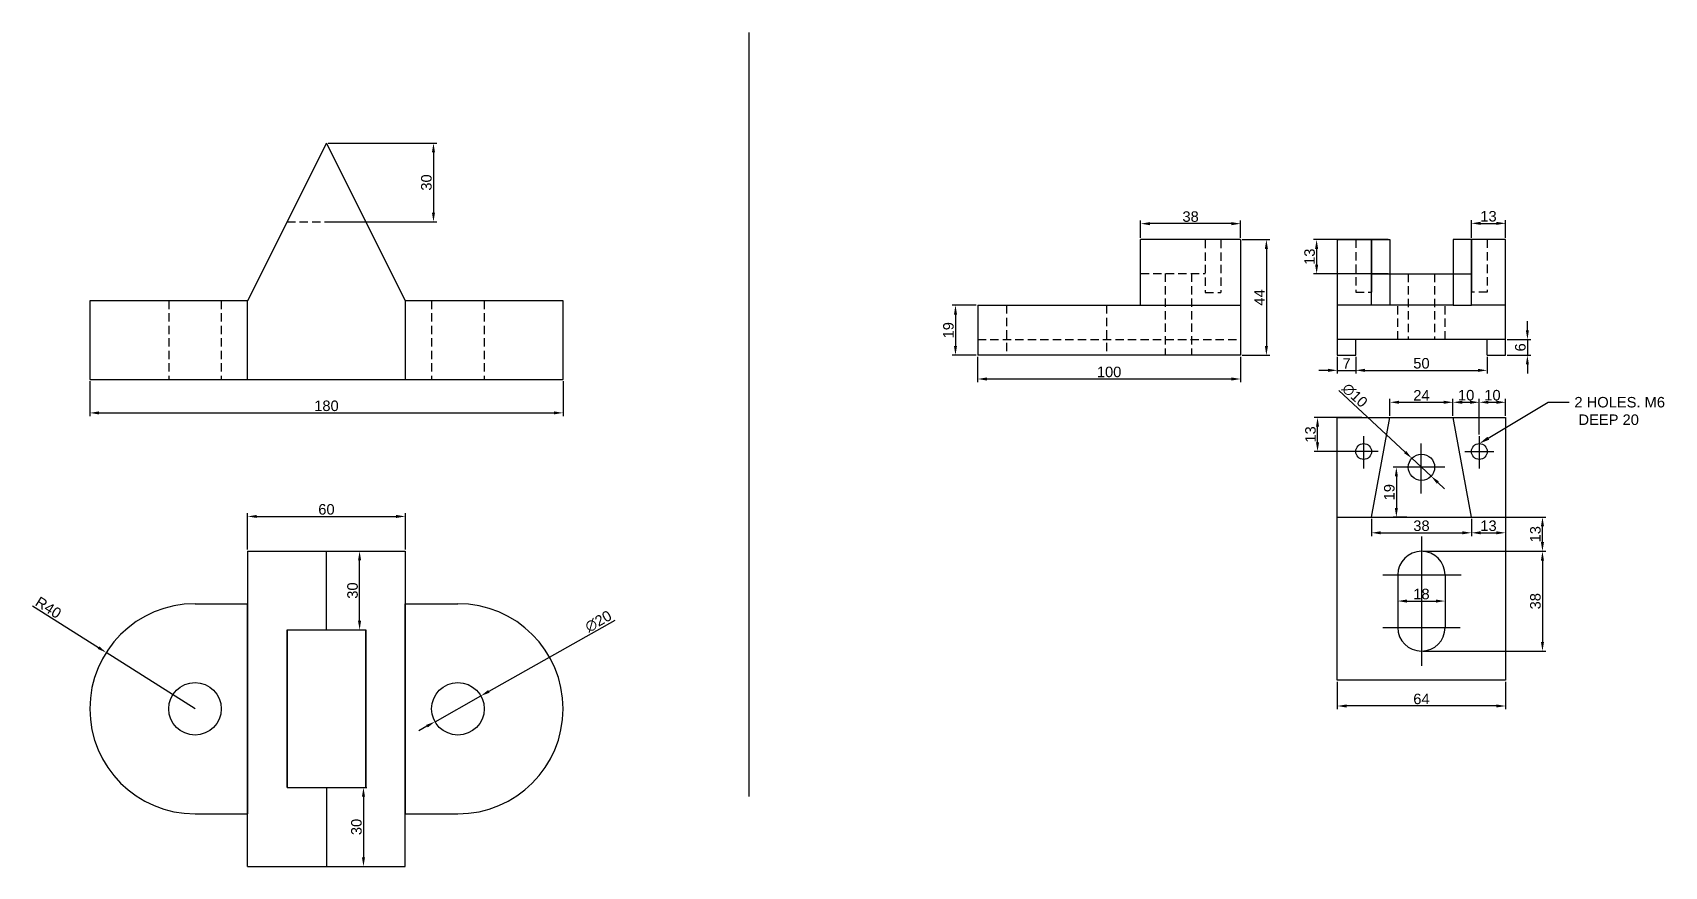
# Model space of a CAD drawing. Header units: millimetres. Extents: x 0 to 8460, y 0 to 1619.
# Drawn here: x 5071 to 5692, y 1302 to 1619 of the extents above; entities that cross this region are included whole.
import ezdxf
from ezdxf import colors
from ezdxf.entities.mleader import LeaderData, LeaderLine
from ezdxf.math import Vec2, Vec3

# ---------------------------------------------------------------- set-up
doc = ezdxf.new("R2010")
doc.units = ezdxf.units.MM
doc.linetypes.add('HIDDEN2', pattern=[4.7625, 3.175, -1.5875])
doc.styles.get("Standard").update_dxf_attribs({"font": 'arial.ttf'})
doc.dimstyles.new('Copy of ISO-25 4', dxfattribs={"dimtxt": 4, "dimasz": 3.5, "dimexe": 1.25, "dimexo": 0.625, "dimtad": 1, "dimtxsty": 'Standard', "dimcen": 2.5, "dimadec": 0, "dimazin": 0, "dimtfac": 1, "dimtmove": 0, "dimatfit": 3, "dimfxl": 1, "dimarcsym": 0})

# ---------------------------------------------------------------- blocks, each defined once
blk = doc.blocks.new('*D108')
at = {"color": 0, "lineweight": -2, "transparency": 16777216}
for p, q in [((5092.87, 1486.39), (5092.87, 1473.05)), ((5272.87, 1486.39), (5272.87, 1473.05)), ((5096.37, 1474.3), (5269.37, 1474.3))]:
    blk.add_line(p, q, dxfattribs=at)
at = {"color": 0, "transparency": 16777216}
for points in [[(5096.37, 1474.88), (5096.37, 1473.71), (5092.87, 1474.3)], [(5269.37, 1474.88), (5269.37, 1473.71), (5272.87, 1474.3)]]:
    blk.add_solid(points, dxfattribs=at)
at = {"layer": 'Defpoints', "color": 0, "transparency": 16777216}
for p in [(5092.87, 1487.01), (5272.87, 1487.01), (5272.87, 1474.3)]:
    blk.add_point(p, dxfattribs=at)
at = {"color": 0, "transparency": 16777216, "insert": (5182.87, 1476.97), "char_height": 4, "attachment_point": 5}
blk.add_mtext('180', dxfattribs=at)
blk = doc.blocks.new('*D109')
at = {"color": 0, "lineweight": -2, "transparency": 16777216}
for p, q in [((5071.1, 1400.82), (5096.13, 1384.95)), ((5132.87, 1361.66), (5099.09, 1383.08))]:
    blk.add_line(p, q, dxfattribs=at)
at = {"color": 0, "transparency": 16777216}
blk.add_solid([(5096.44, 1385.44), (5095.82, 1384.46), (5099.09, 1383.08)], dxfattribs=at)
at = {"layer": 'Defpoints', "color": 0, "transparency": 16777216}
for p in [(5099.09, 1383.08), (5132.87, 1361.66)]:
    blk.add_point(p, dxfattribs=at)
at = {"color": 0, "transparency": 16777216, "insert": (5077.09, 1400.18), "char_height": 4, "attachment_point": 5, "rotation": 327.62582}
blk.add_mtext('R40', dxfattribs=at)
blk = doc.blocks.new('*D110')
at = {"color": 0, "lineweight": -2, "transparency": 16777216}
for p, q in [((5292.59, 1395.28), (5244.63, 1368.28)), ((5224.16, 1356.75), (5241.58, 1366.56)), ((5221.11, 1355.03), (5218.06, 1353.32))]:
    blk.add_line(p, q, dxfattribs=at)
at = {"color": 0, "transparency": 16777216}
for points in [[(5244.35, 1368.79), (5244.92, 1367.77), (5241.58, 1366.56)], [(5220.82, 1355.54), (5221.39, 1354.53), (5224.16, 1356.75)]]:
    blk.add_solid(points, dxfattribs=at)
at = {"layer": 'Defpoints', "color": 0, "transparency": 16777216}
for p in [(5241.58, 1366.56), (5224.16, 1356.75)]:
    blk.add_point(p, dxfattribs=at)
at = {"color": 0, "transparency": 16777216, "insert": (5286.3, 1394.93), "char_height": 4, "attachment_point": 5, "rotation": 29.38036}
blk.add_mtext('∅20', dxfattribs=at)
blk = doc.blocks.new('*D111')
at = {"color": 0, "lineweight": -2, "transparency": 16777216}
for p, q in [((5183.49, 1577.01), (5224.82, 1577.01)), ((5223.57, 1573.51), (5223.57, 1550.51)), ((5183.49, 1547.01), (5224.82, 1547.01))]:
    blk.add_line(p, q, dxfattribs=at)
at = {"color": 0, "transparency": 16777216}
for points in [[(5222.99, 1573.51), (5224.15, 1573.51), (5223.57, 1577.01)], [(5222.99, 1550.51), (5224.15, 1550.51), (5223.57, 1547.01)]]:
    blk.add_solid(points, dxfattribs=at)
at = {"layer": 'Defpoints', "color": 0, "transparency": 16777216}
for p in [(5182.87, 1577.01), (5182.87, 1547.01), (5223.57, 1547.01)]:
    blk.add_point(p, dxfattribs=at)
at = {"color": 0, "transparency": 16777216, "insert": (5220.9, 1562.01), "char_height": 4, "attachment_point": 5, "rotation": 90}
blk.add_mtext('30', dxfattribs=at)
blk = doc.blocks.new('*D113')
at = {"color": 0, "lineweight": -2, "transparency": 16777216}
for p, q in [((5152.87, 1422.28), (5152.87, 1436.13)), ((5156.37, 1434.88), (5209.37, 1434.88)), ((5212.87, 1422.28), (5212.87, 1436.13))]:
    blk.add_line(p, q, dxfattribs=at)
at = {"color": 0, "transparency": 16777216}
for points in [[(5156.37, 1435.46), (5156.37, 1434.3), (5152.87, 1434.88)], [(5209.37, 1435.46), (5209.37, 1434.3), (5212.87, 1434.88)]]:
    blk.add_solid(points, dxfattribs=at)
at = {"layer": 'Defpoints', "color": 0, "transparency": 16777216}
for p in [(5212.87, 1434.88), (5152.87, 1421.66), (5212.87, 1421.66)]:
    blk.add_point(p, dxfattribs=at)
at = {"color": 0, "transparency": 16777216, "insert": (5182.87, 1437.55), "char_height": 4, "attachment_point": 5}
blk.add_mtext('60', dxfattribs=at)
blk = doc.blocks.new('*D114')
at = {"color": 0, "lineweight": -2, "transparency": 16777216}
for p, q in [((5183.49, 1331.66), (5198.2, 1331.66)), ((5196.95, 1328.16), (5196.95, 1305.16)), ((5183.49, 1301.66), (5198.2, 1301.66))]:
    blk.add_line(p, q, dxfattribs=at)
at = {"color": 0, "transparency": 16777216}
for points in [[(5196.36, 1328.16), (5197.53, 1328.16), (5196.95, 1331.66)], [(5196.36, 1305.16), (5197.53, 1305.16), (5196.95, 1301.66)]]:
    blk.add_solid(points, dxfattribs=at)
at = {"layer": 'Defpoints', "color": 0, "transparency": 16777216}
for p in [(5182.87, 1331.66), (5182.87, 1301.66), (5196.95, 1301.66)]:
    blk.add_point(p, dxfattribs=at)
at = {"color": 0, "transparency": 16777216, "insert": (5194.28, 1316.66), "char_height": 4, "attachment_point": 5, "rotation": 90}
blk.add_mtext('30', dxfattribs=at)
blk = doc.blocks.new('*D115')
at = {"color": 0, "lineweight": -2, "transparency": 16777216}
for p, q in [((5183.49, 1421.66), (5196.72, 1421.66)), ((5195.47, 1395.16), (5195.47, 1418.16)), ((5183.49, 1391.66), (5196.72, 1391.66))]:
    blk.add_line(p, q, dxfattribs=at)
at = {"color": 0, "transparency": 16777216}
for points in [[(5194.88, 1418.16), (5196.05, 1418.16), (5195.47, 1421.66)], [(5194.88, 1395.16), (5196.05, 1395.16), (5195.47, 1391.66)]]:
    blk.add_solid(points, dxfattribs=at)
at = {"layer": 'Defpoints', "color": 0, "transparency": 16777216}
for p in [(5182.87, 1421.66), (5195.47, 1421.66), (5182.87, 1391.66)]:
    blk.add_point(p, dxfattribs=at)
at = {"color": 0, "transparency": 16777216, "insert": (5192.8, 1406.66), "char_height": 4, "attachment_point": 5, "rotation": 90}
blk.add_mtext('30', dxfattribs=at)
blk = doc.blocks.new('*D120')
at = {"color": 0, "lineweight": -2, "transparency": 16777216}
for p, q in [((5531.2, 1540.25), (5541.65, 1540.25)), ((5540.4, 1536.75), (5540.4, 1499.75)), ((5531.2, 1496.25), (5541.65, 1496.25))]:
    blk.add_line(p, q, dxfattribs=at)
at = {"color": 0, "transparency": 16777216}
for points in [[(5539.82, 1536.75), (5540.98, 1536.75), (5540.4, 1540.25)], [(5539.82, 1499.75), (5540.98, 1499.75), (5540.4, 1496.25)]]:
    blk.add_solid(points, dxfattribs=at)
at = {"layer": 'Defpoints', "color": 0, "transparency": 16777216}
for p in [(5530.57, 1540.25), (5530.57, 1496.25), (5540.4, 1496.25)]:
    blk.add_point(p, dxfattribs=at)
at = {"color": 0, "transparency": 16777216, "insert": (5537.77, 1518.25), "char_height": 4, "attachment_point": 5, "rotation": 90}
blk.add_mtext('44', dxfattribs=at)
blk = doc.blocks.new('*D121')
at = {"color": 0, "lineweight": -2, "transparency": 16777216}
for p, q in [((5430.57, 1495.63), (5430.57, 1485.95)), ((5530.57, 1495.63), (5530.57, 1485.95)), ((5527.07, 1487.2), (5434.07, 1487.2))]:
    blk.add_line(p, q, dxfattribs=at)
at = {"color": 0, "transparency": 16777216}
for points in [[(5434.07, 1487.79), (5434.07, 1486.62), (5430.57, 1487.2)], [(5527.07, 1487.79), (5527.07, 1486.62), (5530.57, 1487.2)]]:
    blk.add_solid(points, dxfattribs=at)
at = {"layer": 'Defpoints', "color": 0, "transparency": 16777216}
for p in [(5430.57, 1496.25), (5530.57, 1496.25), (5430.57, 1487.2)]:
    blk.add_point(p, dxfattribs=at)
at = {"color": 0, "transparency": 16777216, "insert": (5480.57, 1489.87), "char_height": 4, "attachment_point": 5}
blk.add_mtext('100', dxfattribs=at)
blk = doc.blocks.new('*D122')
at = {"color": 0, "lineweight": -2, "transparency": 16777216}
for p, q in [((5618.38, 1540.88), (5618.38, 1547.71)), ((5621.88, 1546.46), (5627.88, 1546.46)), ((5631.38, 1540.88), (5631.38, 1547.71))]:
    blk.add_line(p, q, dxfattribs=at)
at = {"color": 0, "transparency": 16777216}
for points in [[(5621.88, 1547.04), (5621.88, 1545.87), (5618.38, 1546.46)], [(5627.88, 1547.04), (5627.88, 1545.87), (5631.38, 1546.46)]]:
    blk.add_solid(points, dxfattribs=at)
at = {"layer": 'Defpoints', "color": 0, "transparency": 16777216}
for p in [(5631.38, 1546.46), (5618.38, 1540.25), (5631.38, 1540.25)]:
    blk.add_point(p, dxfattribs=at)
at = {"color": 0, "transparency": 16777216, "insert": (5624.88, 1549.13), "char_height": 4, "attachment_point": 5}
blk.add_mtext('13', dxfattribs=at)
blk = doc.blocks.new('*D123')
at = {"color": 0, "lineweight": -2, "transparency": 16777216}
for p, q in [((5586.76, 1540.25), (5558.26, 1540.25)), ((5559.51, 1536.75), (5559.51, 1530.75)), ((5586.76, 1527.25), (5558.26, 1527.25))]:
    blk.add_line(p, q, dxfattribs=at)
at = {"color": 0, "transparency": 16777216}
for points in [[(5558.92, 1536.75), (5560.09, 1536.75), (5559.51, 1540.25)], [(5558.92, 1530.75), (5560.09, 1530.75), (5559.51, 1527.25)]]:
    blk.add_solid(points, dxfattribs=at)
at = {"layer": 'Defpoints', "color": 0, "transparency": 16777216}
for p in [(5587.38, 1540.25), (5559.51, 1527.25), (5587.38, 1527.25)]:
    blk.add_point(p, dxfattribs=at)
at = {"color": 0, "transparency": 16777216, "insert": (5556.84, 1533.75), "char_height": 4, "attachment_point": 5, "rotation": 90}
blk.add_mtext('13', dxfattribs=at)
blk = doc.blocks.new('*D124')
at = {"color": 0, "lineweight": -2, "transparency": 16777216}
for p, q in [((5639.68, 1505.75), (5639.68, 1509.25)), ((5632.01, 1502.25), (5640.93, 1502.25)), ((5639.68, 1502.25), (5639.68, 1496.25)), ((5632.01, 1496.25), (5640.93, 1496.25)), ((5639.68, 1492.75), (5639.68, 1489.25))]:
    blk.add_line(p, q, dxfattribs=at)
at = {"color": 0, "transparency": 16777216}
for points in [[(5639.1, 1505.75), (5640.26, 1505.75), (5639.68, 1502.25)], [(5639.1, 1492.75), (5640.26, 1492.75), (5639.68, 1496.25)]]:
    blk.add_solid(points, dxfattribs=at)
at = {"layer": 'Defpoints', "color": 0, "transparency": 16777216}
for p in [(5631.38, 1502.25), (5631.38, 1496.25), (5639.68, 1496.25)]:
    blk.add_point(p, dxfattribs=at)
at = {"color": 0, "transparency": 16777216, "insert": (5637.01, 1499.25), "char_height": 4, "attachment_point": 5, "rotation": 90}
blk.add_mtext('6', dxfattribs=at)
blk = doc.blocks.new('*D125')
at = {"color": 0, "lineweight": -2, "transparency": 16777216}
for p, q in [((5611.38, 1473.23), (5611.38, 1479.59)), ((5614.88, 1478.34), (5617.88, 1478.34)), ((5621.38, 1466.02), (5621.38, 1479.59))]:
    blk.add_line(p, q, dxfattribs=at)
at = {"color": 0, "transparency": 16777216}
for points in [[(5614.88, 1478.93), (5614.88, 1477.76), (5611.38, 1478.34)], [(5617.88, 1478.93), (5617.88, 1477.76), (5621.38, 1478.34)]]:
    blk.add_solid(points, dxfattribs=at)
at = {"layer": 'Defpoints', "color": 0, "transparency": 16777216}
for p in [(5621.38, 1478.34), (5611.38, 1472.6), (5621.38, 1465.4)]:
    blk.add_point(p, dxfattribs=at)
at = {"color": 0, "transparency": 16777216, "insert": (5616.38, 1481.01), "char_height": 4, "attachment_point": 5}
blk.add_mtext('10', dxfattribs=at)
blk = doc.blocks.new('*D126')
at = {"color": 0, "lineweight": -2, "transparency": 16777216}
for p, q in [((5621.38, 1473.23), (5621.38, 1479.59)), ((5624.88, 1478.34), (5627.88, 1478.34)), ((5631.38, 1473.23), (5631.38, 1479.59))]:
    blk.add_line(p, q, dxfattribs=at)
at = {"color": 0, "transparency": 16777216}
for points in [[(5624.88, 1478.93), (5624.88, 1477.76), (5621.38, 1478.34)], [(5627.88, 1478.93), (5627.88, 1477.76), (5631.38, 1478.34)]]:
    blk.add_solid(points, dxfattribs=at)
at = {"layer": 'Defpoints', "color": 0, "transparency": 16777216}
for p in [(5631.38, 1478.34), (5621.38, 1472.6), (5631.38, 1472.6)]:
    blk.add_point(p, dxfattribs=at)
at = {"color": 0, "transparency": 16777216, "insert": (5626.38, 1481.01), "char_height": 4, "attachment_point": 5}
blk.add_mtext('10', dxfattribs=at)
blk = doc.blocks.new('*D127')
at = {"color": 0, "lineweight": -2, "transparency": 16777216}
for p, q in [((5587.38, 1473.23), (5587.38, 1479.59)), ((5590.88, 1478.34), (5607.88, 1478.34)), ((5611.38, 1473.23), (5611.38, 1479.59))]:
    blk.add_line(p, q, dxfattribs=at)
at = {"color": 0, "transparency": 16777216}
for points in [[(5590.88, 1478.93), (5590.88, 1477.76), (5587.38, 1478.34)], [(5607.88, 1478.93), (5607.88, 1477.76), (5611.38, 1478.34)]]:
    blk.add_solid(points, dxfattribs=at)
at = {"layer": 'Defpoints', "color": 0, "transparency": 16777216}
for p in [(5611.38, 1478.34), (5587.38, 1472.6), (5611.38, 1472.6)]:
    blk.add_point(p, dxfattribs=at)
at = {"color": 0, "transparency": 16777216, "insert": (5599.38, 1480.98), "char_height": 4, "attachment_point": 5}
blk.add_mtext('24', dxfattribs=at)
blk = doc.blocks.new('*D128')
at = {"color": 0, "lineweight": -2, "transparency": 16777216}
for p, q in [((5600.01, 1421.6), (5646.66, 1421.6)), ((5645.41, 1418.1), (5645.41, 1387.1)), ((5600.01, 1383.6), (5646.66, 1383.6))]:
    blk.add_line(p, q, dxfattribs=at)
at = {"color": 0, "transparency": 16777216}
for points in [[(5644.82, 1418.1), (5645.99, 1418.1), (5645.41, 1421.6)], [(5644.82, 1387.1), (5645.99, 1387.1), (5645.41, 1383.6)]]:
    blk.add_solid(points, dxfattribs=at)
at = {"layer": 'Defpoints', "color": 0, "transparency": 16777216}
for p in [(5599.38, 1421.6), (5599.38, 1383.6), (5645.41, 1383.6)]:
    blk.add_point(p, dxfattribs=at)
at = {"color": 0, "transparency": 16777216, "insert": (5642.74, 1402.6), "char_height": 4, "attachment_point": 5, "rotation": 90}
blk.add_mtext('38', dxfattribs=at)
blk = doc.blocks.new('*D129')
at = {"color": 0, "lineweight": -2, "transparency": 16777216}
for p, q in [((5590.38, 1411.98), (5590.38, 1401.42)), ((5608.38, 1411.98), (5608.38, 1401.42)), ((5593.88, 1402.67), (5604.88, 1402.67))]:
    blk.add_line(p, q, dxfattribs=at)
at = {"color": 0, "transparency": 16777216}
for points in [[(5593.88, 1403.25), (5593.88, 1402.08), (5590.38, 1402.67)], [(5604.88, 1403.25), (5604.88, 1402.08), (5608.38, 1402.67)]]:
    blk.add_solid(points, dxfattribs=at)
at = {"layer": 'Defpoints', "color": 0, "transparency": 16777216}
for p in [(5590.38, 1412.6), (5608.38, 1412.6), (5608.38, 1402.67)]:
    blk.add_point(p, dxfattribs=at)
at = {"color": 0, "transparency": 16777216, "insert": (5599.38, 1405.33), "char_height": 4, "attachment_point": 5}
blk.add_mtext('18', dxfattribs=at)
blk = doc.blocks.new('*D130')
at = {"color": 0, "lineweight": -2, "transparency": 16777216}
for p, q in [((5567.38, 1371.98), (5567.38, 1361.47)), ((5631.38, 1371.98), (5631.38, 1361.47)), ((5627.88, 1362.72), (5570.88, 1362.72))]:
    blk.add_line(p, q, dxfattribs=at)
at = {"color": 0, "transparency": 16777216}
for points in [[(5570.88, 1363.31), (5570.88, 1362.14), (5567.38, 1362.72)], [(5627.88, 1363.31), (5627.88, 1362.14), (5631.38, 1362.72)]]:
    blk.add_solid(points, dxfattribs=at)
at = {"layer": 'Defpoints', "color": 0, "transparency": 16777216}
for p in [(5567.38, 1372.6), (5631.38, 1372.6), (5567.38, 1362.72)]:
    blk.add_point(p, dxfattribs=at)
at = {"color": 0, "transparency": 16777216, "insert": (5599.38, 1365.39), "char_height": 4, "attachment_point": 5}
blk.add_mtext('64', dxfattribs=at)
blk = doc.blocks.new('*D131')
at = {"color": 0, "lineweight": -2, "transparency": 16777216}
for p, q in [((5574.38, 1495.63), (5574.38, 1489.25)), ((5577.88, 1490.5), (5620.88, 1490.5)), ((5624.38, 1495.63), (5624.38, 1489.25))]:
    blk.add_line(p, q, dxfattribs=at)
at = {"color": 0, "transparency": 16777216}
for points in [[(5577.88, 1491.08), (5577.88, 1489.91), (5574.38, 1490.5)], [(5620.88, 1491.08), (5620.88, 1489.91), (5624.38, 1490.5)]]:
    blk.add_solid(points, dxfattribs=at)
at = {"layer": 'Defpoints', "color": 0, "transparency": 16777216}
for p in [(5574.38, 1496.25), (5624.38, 1496.25), (5624.38, 1490.5)]:
    blk.add_point(p, dxfattribs=at)
at = {"color": 0, "transparency": 16777216, "insert": (5599.38, 1493.16), "char_height": 4, "attachment_point": 5}
blk.add_mtext('50', dxfattribs=at)
blk = doc.blocks.new('*D132')
at = {"color": 0, "lineweight": -2, "transparency": 16777216}
for p, q in [((5563.88, 1490.5), (5560.38, 1490.5)), ((5567.38, 1495.63), (5567.38, 1489.25)), ((5567.38, 1490.5), (5574.38, 1490.5)), ((5574.38, 1495.63), (5574.38, 1489.25)), ((5577.88, 1490.5), (5581.38, 1490.5))]:
    blk.add_line(p, q, dxfattribs=at)
at = {"color": 0, "transparency": 16777216}
for points in [[(5563.88, 1491.08), (5563.88, 1489.91), (5567.38, 1490.5)], [(5577.88, 1491.08), (5577.88, 1489.91), (5574.38, 1490.5)]]:
    blk.add_solid(points, dxfattribs=at)
at = {"layer": 'Defpoints', "color": 0, "transparency": 16777216}
for p in [(5567.38, 1496.25), (5574.38, 1496.25), (5574.38, 1490.5)]:
    blk.add_point(p, dxfattribs=at)
at = {"color": 0, "transparency": 16777216, "insert": (5570.88, 1493.12), "char_height": 4, "attachment_point": 5}
blk.add_mtext('7', dxfattribs=at)
blk = doc.blocks.new('*D133')
at = {"color": 0, "lineweight": -2, "transparency": 16777216}
for p, q in [((5429.95, 1515.25), (5420.88, 1515.25)), ((5422.13, 1511.75), (5422.13, 1499.75)), ((5429.95, 1496.25), (5420.88, 1496.25))]:
    blk.add_line(p, q, dxfattribs=at)
at = {"color": 0, "transparency": 16777216}
for points in [[(5421.55, 1511.75), (5422.72, 1511.75), (5422.13, 1515.25)], [(5421.55, 1499.75), (5422.72, 1499.75), (5422.13, 1496.25)]]:
    blk.add_solid(points, dxfattribs=at)
at = {"layer": 'Defpoints', "color": 0, "transparency": 16777216}
for p in [(5430.57, 1515.25), (5422.13, 1496.25), (5430.57, 1496.25)]:
    blk.add_point(p, dxfattribs=at)
at = {"color": 0, "transparency": 16777216, "insert": (5419.47, 1505.75), "char_height": 4, "attachment_point": 5, "rotation": 90}
blk.add_mtext('19', dxfattribs=at)
blk = doc.blocks.new('*D134')
at = {"color": 0, "lineweight": -2, "transparency": 16777216}
for p, q in [((5492.57, 1540.88), (5492.57, 1547.59)), ((5527.07, 1546.34), (5496.07, 1546.34)), ((5530.57, 1540.88), (5530.57, 1547.59))]:
    blk.add_line(p, q, dxfattribs=at)
at = {"color": 0, "transparency": 16777216}
for points in [[(5496.07, 1546.92), (5496.07, 1545.75), (5492.57, 1546.34)], [(5527.07, 1546.92), (5527.07, 1545.75), (5530.57, 1546.34)]]:
    blk.add_solid(points, dxfattribs=at)
at = {"layer": 'Defpoints', "color": 0, "transparency": 16777216}
for p in [(5492.57, 1546.34), (5492.57, 1540.25), (5530.57, 1540.25)]:
    blk.add_point(p, dxfattribs=at)
at = {"color": 0, "transparency": 16777216, "insert": (5511.57, 1549.01), "char_height": 4, "attachment_point": 5}
blk.add_mtext('38', dxfattribs=at)
blk = doc.blocks.new('*D135')
at = {"color": 0, "lineweight": -2, "transparency": 16777216}
for p, q in [((5576.76, 1472.6), (5558.6, 1472.6)), ((5559.85, 1463.1), (5559.85, 1469.1)), ((5576.76, 1459.6), (5558.6, 1459.6))]:
    blk.add_line(p, q, dxfattribs=at)
at = {"color": 0, "transparency": 16777216}
for points in [[(5559.27, 1469.1), (5560.43, 1469.1), (5559.85, 1472.6)], [(5559.27, 1463.1), (5560.43, 1463.1), (5559.85, 1459.6)]]:
    blk.add_solid(points, dxfattribs=at)
at = {"layer": 'Defpoints', "color": 0, "transparency": 16777216}
for p in [(5559.85, 1472.6), (5577.38, 1472.6), (5577.38, 1459.6)]:
    blk.add_point(p, dxfattribs=at)
at = {"color": 0, "transparency": 16777216, "insert": (5557.18, 1466.1), "char_height": 4, "attachment_point": 5, "rotation": 90}
blk.add_mtext('13', dxfattribs=at)
blk = doc.blocks.new('*D136')
at = {"color": 0, "lineweight": -2, "transparency": 16777216}
for p, q in [((5593.76, 1453.6), (5588.58, 1453.6)), ((5589.83, 1450.1), (5589.83, 1438.1)), ((5593.76, 1434.6), (5588.58, 1434.6))]:
    blk.add_line(p, q, dxfattribs=at)
at = {"color": 0, "transparency": 16777216}
for points in [[(5589.25, 1450.1), (5590.42, 1450.1), (5589.83, 1453.6)], [(5589.25, 1438.1), (5590.42, 1438.1), (5589.83, 1434.6)]]:
    blk.add_solid(points, dxfattribs=at)
at = {"layer": 'Defpoints', "color": 0, "transparency": 16777216}
for p in [(5594.38, 1453.6), (5589.83, 1434.6), (5594.38, 1434.6)]:
    blk.add_point(p, dxfattribs=at)
at = {"color": 0, "transparency": 16777216, "insert": (5587.16, 1444.1), "char_height": 4, "attachment_point": 5, "rotation": 90}
blk.add_mtext('19', dxfattribs=at)
blk = doc.blocks.new('*D137')
at = {"color": 0, "lineweight": -2, "transparency": 16777216}
for p, q in [((5618.38, 1433.98), (5618.38, 1427.4)), ((5631.38, 1433.98), (5631.38, 1427.4)), ((5621.88, 1428.65), (5627.88, 1428.65))]:
    blk.add_line(p, q, dxfattribs=at)
at = {"color": 0, "transparency": 16777216}
for points in [[(5621.88, 1429.24), (5621.88, 1428.07), (5618.38, 1428.65)], [(5627.88, 1429.24), (5627.88, 1428.07), (5631.38, 1428.65)]]:
    blk.add_solid(points, dxfattribs=at)
at = {"layer": 'Defpoints', "color": 0, "transparency": 16777216}
for p in [(5618.38, 1434.6), (5631.38, 1434.6), (5631.38, 1428.65)]:
    blk.add_point(p, dxfattribs=at)
at = {"color": 0, "transparency": 16777216, "insert": (5624.88, 1431.32), "char_height": 4, "attachment_point": 5}
blk.add_mtext('13', dxfattribs=at)
blk = doc.blocks.new('*D138')
at = {"color": 0, "lineweight": -2, "transparency": 16777216}
for p, q in [((5580.38, 1433.98), (5580.38, 1427.4)), ((5618.38, 1433.98), (5618.38, 1427.4)), ((5583.88, 1428.65), (5614.88, 1428.65))]:
    blk.add_line(p, q, dxfattribs=at)
at = {"color": 0, "transparency": 16777216}
for points in [[(5583.88, 1429.24), (5583.88, 1428.07), (5580.38, 1428.65)], [(5614.88, 1429.24), (5614.88, 1428.07), (5618.38, 1428.65)]]:
    blk.add_solid(points, dxfattribs=at)
at = {"layer": 'Defpoints', "color": 0, "transparency": 16777216}
for p in [(5580.38, 1434.6), (5618.38, 1434.6), (5618.38, 1428.65)]:
    blk.add_point(p, dxfattribs=at)
at = {"color": 0, "transparency": 16777216, "insert": (5599.38, 1431.32), "char_height": 4, "attachment_point": 5}
blk.add_mtext('38', dxfattribs=at)
blk = doc.blocks.new('*D139')
at = {"color": 0, "lineweight": -2, "transparency": 16777216}
for p, q in [((5567.99, 1482.8), (5593.16, 1459.39)), ((5603.04, 1450.19), (5595.72, 1457.01)), ((5605.61, 1447.81), (5608.17, 1445.43))]:
    blk.add_line(p, q, dxfattribs=at)
at = {"color": 0, "transparency": 16777216}
for points in [[(5593.56, 1459.82), (5592.76, 1458.96), (5595.72, 1457.01)], [(5606, 1448.24), (5605.21, 1447.38), (5603.04, 1450.19)]]:
    blk.add_solid(points, dxfattribs=at)
at = {"layer": 'Defpoints', "color": 0, "transparency": 16777216}
for p in [(5595.72, 1457.01), (5603.04, 1450.19)]:
    blk.add_point(p, dxfattribs=at)
at = {"color": 0, "transparency": 16777216, "insert": (5574.02, 1480.99), "char_height": 4, "attachment_point": 5, "rotation": 317.07053}
blk.add_mtext('∅10', dxfattribs=at)
blk = doc.blocks.new('*D140')
at = {"color": 0, "lineweight": -2, "transparency": 16777216}
for p, q in [((5600.01, 1434.6), (5646.66, 1434.6)), ((5645.41, 1425.1), (5645.41, 1431.1)), ((5600.01, 1421.6), (5646.66, 1421.6))]:
    blk.add_line(p, q, dxfattribs=at)
at = {"color": 0, "transparency": 16777216}
for points in [[(5644.82, 1431.1), (5645.99, 1431.1), (5645.41, 1434.6)], [(5644.82, 1425.1), (5645.99, 1425.1), (5645.41, 1421.6)]]:
    blk.add_solid(points, dxfattribs=at)
at = {"layer": 'Defpoints', "color": 0, "transparency": 16777216}
for p in [(5599.38, 1434.6), (5645.41, 1434.6), (5599.38, 1421.6)]:
    blk.add_point(p, dxfattribs=at)
at = {"color": 0, "transparency": 16777216, "insert": (5642.74, 1428.1), "char_height": 4, "attachment_point": 5, "rotation": 90}
blk.add_mtext('13', dxfattribs=at)

msp = doc.modelspace()

# ---------------------------------------------------------------- linework, layer by layer
for p, q in [((5343.518, 1619.069), (5343.518, 1328.3)), ((5580.382, 1515.254), (5580.382, 1540.254)), ((5618.382, 1515.254), (5618.382, 1540.254)), ((5577.382, 1465.398), (5577.382, 1453.094)), ((5621.382, 1465.398), (5621.382, 1453.094)), ((5582.899, 1459.6), (5571.867, 1459.6)), ((5599.1, 1462.71), (5599.1, 1443.602)), ((5615.865, 1459.6), (5626.897, 1459.6)), ((5608.258, 1453.6), (5589.942, 1453.6)), ((5599.382, 1427.269), (5599.382, 1377.988)), ((5584.709, 1412.6), (5614.498, 1412.6)), ((5584.713, 1392.6), (5614.099, 1392.6))]:
    msp.add_line(p, q)
at = {"lineweight": 30}
for p, q in [((5182.869, 1577.013), (5152.869, 1517.013)), ((5182.869, 1577.013), (5212.869, 1517.013)), ((5530.574, 1540.254), (5492.574, 1540.254)), ((5492.574, 1515.254), (5492.574, 1540.254)), ((5530.574, 1540.254), (5530.574, 1496.254)), ((5567.382, 1540.254), (5567.382, 1496.254)), ((5567.382, 1540.254), (5587.382, 1540.254)), ((5580.382, 1540.254), (5580.382, 1520.254)), ((5587.382, 1540.254), (5587.382, 1515.254)), ((5631.382, 1540.254), (5611.382, 1540.254)), ((5611.382, 1540.254), (5611.382, 1515.254)), ((5618.382, 1540.254), (5618.382, 1520.254)), ((5631.382, 1496.254), (5631.382, 1540.254)), ((5580.382, 1527.254), (5618.382, 1527.254)), ((5092.869, 1517.013), (5092.869, 1487.013)), ((5152.869, 1517.013), (5092.869, 1517.013)), ((5152.869, 1487.013), (5152.869, 1517.013)), ((5272.869, 1517.013), (5212.869, 1517.013)), ((5212.869, 1517.013), (5212.869, 1487.013)), ((5272.869, 1487.013), (5272.869, 1517.013)), ((5430.574, 1515.254), (5430.574, 1496.254)), ((5430.574, 1515.254), (5530.574, 1515.254)), ((5611.382, 1515.254), (5567.382, 1515.254)), ((5611.382, 1515.254), (5618.382, 1515.254)), ((5631.382, 1515.254), (5618.382, 1515.254)), ((5631.382, 1502.254), (5567.382, 1502.254)), ((5574.382, 1496.254), (5574.382, 1502.254)), ((5624.382, 1496.254), (5624.382, 1502.254)), ((5530.574, 1496.254), (5430.574, 1496.254)), ((5567.382, 1496.254), (5574.382, 1496.254)), ((5624.382, 1496.254), (5631.382, 1496.254)), ((5092.869, 1487.013), (5272.869, 1487.013)), ((5567.382, 1472.6), (5631.382, 1472.6)), ((5567.382, 1372.6), (5567.382, 1472.6)), ((5580.382, 1434.6), (5587.382, 1472.6)), ((5618.382, 1434.6), (5611.382, 1472.6)), ((5631.382, 1472.6), (5631.382, 1372.6)), ((5567.382, 1434.6), (5631.382, 1434.6)), ((5152.869, 1421.658), (5152.869, 1401.658)), ((5152.869, 1421.658), (5212.869, 1421.658)), ((5182.869, 1391.658), (5182.869, 1421.658)), ((5212.869, 1421.658), (5212.869, 1401.658)), ((5590.382, 1412.6), (5590.382, 1392.6)), ((5608.382, 1412.6), (5608.382, 1392.6)), ((5132.869, 1401.658), (5152.869, 1401.658)), ((5152.869, 1401.658), (5152.869, 1321.658)), ((5152.869, 1401.658), (5152.869, 1321.658)), ((5152.869, 1321.658), (5152.869, 1401.658)), ((5152.869, 1321.658), (5152.869, 1401.658)), ((5212.869, 1401.658), (5212.869, 1321.658)), ((5212.869, 1401.658), (5212.869, 1321.658)), ((5212.869, 1321.658), (5212.869, 1401.658)), ((5212.869, 1321.658), (5212.869, 1401.658)), ((5212.869, 1401.658), (5232.869, 1401.658)), ((5167.869, 1391.658), (5167.869, 1331.658)), ((5167.869, 1331.658), (5167.869, 1391.658)), ((5167.869, 1391.658), (5197.869, 1391.658)), ((5197.869, 1391.658), (5197.869, 1331.658)), ((5197.869, 1331.658), (5197.869, 1391.658)), ((5590.382, 1392.6), (5590.382, 1392.6)), ((5608.382, 1392.6), (5608.382, 1392.6)), ((5631.382, 1372.6), (5567.382, 1372.6)), ((5167.869, 1331.658), (5197.869, 1331.658)), ((5182.869, 1331.658), (5182.869, 1301.658)), ((5132.869, 1321.658), (5152.869, 1321.658)), ((5152.869, 1301.658), (5152.869, 1321.658)), ((5152.869, 1301.658), (5152.869, 1321.658)), ((5212.869, 1301.658), (5212.869, 1321.658)), ((5212.869, 1301.658), (5212.869, 1321.658)), ((5212.869, 1321.658), (5232.869, 1321.658)), ((5152.869, 1301.658), (5212.869, 1301.658))]:
    msp.add_line(p, q, dxfattribs=at)
at = {"linetype": 'HIDDEN2'}
for p, q in [((5167.869, 1547.013), (5197.869, 1547.013)), ((5517.118, 1540.13), (5517.118, 1520.13)), ((5523.118, 1540.13), (5523.118, 1520.13)), ((5574.382, 1540.254), (5574.382, 1520.254)), ((5624.382, 1540.254), (5624.382, 1520.254)), ((5492.574, 1527.328), (5517.118, 1527.328)), ((5501.929, 1527.328), (5501.929, 1496.254)), ((5511.929, 1527.328), (5511.929, 1496.254)), ((5594.382, 1527.254), (5594.382, 1502.254)), ((5604.382, 1527.254), (5604.382, 1502.254)), ((5122.869, 1517.013), (5122.869, 1487.013)), ((5142.869, 1517.013), (5142.869, 1487.013)), ((5222.869, 1517.013), (5222.869, 1487.013)), ((5242.869, 1517.013), (5242.869, 1487.013)), ((5441.574, 1515.254), (5441.574, 1496.254)), ((5479.574, 1515.254), (5479.574, 1496.254)), ((5517.118, 1520.13), (5523.118, 1520.13)), ((5574.382, 1520.254), (5580.382, 1520.254)), ((5590.382, 1502.254), (5590.382, 1515.254)), ((5608.382, 1502.254), (5608.382, 1515.254)), ((5624.382, 1520.254), (5618.382, 1520.254)), ((5430.574, 1502.254), (5530.574, 1502.254))]:
    msp.add_line(p, q, dxfattribs=at)
at = {"lineweight": 30}
for centre, radius in [((5577.382, 1459.6), 3), ((5599.382, 1453.6), 5), ((5621.382, 1459.6), 3), ((5132.869, 1361.658), 10), ((5132.869, 1361.658), 10), ((5232.869, 1361.658), 10), ((5232.869, 1361.658), 10)]:
    msp.add_circle(centre, radius, dxfattribs=at)
for centre, radius, start, end in [((5599.382, 1412.6), 9, 0, 180), ((5132.869, 1361.658), 40, 90, 270), ((5132.869, 1361.658), 40, 90, 270), ((5232.869, 1361.658), 40, 270, 90), ((5232.869, 1361.658), 40, 270, 90), ((5599.382, 1392.6), 9, 180, 0)]:
    msp.add_arc(centre, radius, start, end, dxfattribs=at)

# ---------------------------------------------------------------- dimensions: what is measured, and where the dimension line sits
for base, p1, p2, picture, middle in [((5223.568, 1547.013), (5182.869, 1577.013), (5182.869, 1547.013), '*D111', (5220.9, 1562.013)), ((5559.507, 1527.254), (5587.382, 1540.254), (5587.382, 1527.254), '*D123', (5556.838, 1533.754)), ((5422.133, 1496.254), (5430.574, 1515.254), (5430.574, 1496.254), '*D133', (5419.466, 1505.754)), ((5639.681, 1496.254), (5631.382, 1502.254), (5631.382, 1496.254), '*D124', (5637.013, 1499.254)), ((5559.85, 1472.6), (5577.382, 1459.6), (5577.382, 1472.6), '*D135', (5557.182, 1466.1)), ((5589.832, 1434.6), (5594.382, 1453.6), (5594.382, 1434.6), '*D136', (5587.165, 1444.1)), ((5645.407, 1434.6), (5599.382, 1421.6), (5599.382, 1434.6), '*D140', (5642.738, 1428.1)), ((5195.466, 1421.658), (5182.869, 1391.658), (5182.869, 1421.658), '*D115', (5192.797, 1406.658)), ((5645.407, 1383.6), (5599.382, 1421.6), (5599.382, 1383.6), '*D128', (5642.738, 1402.6)), ((5196.945, 1301.658), (5182.869, 1331.658), (5182.869, 1301.658), '*D114', (5194.276, 1316.658))]:
    dim = msp.add_linear_dim(base=base, p1=p1, p2=p2, angle=90, dimstyle='Copy of ISO-25 4')
    dim.commit()
    dim.dimension.update_dxf_attribs({"geometry": picture, "text_midpoint": middle})
for base, p1, p2, picture, middle in [((5631.382, 1546.457), (5618.382, 1540.254), (5631.382, 1540.254), '*D122', (5624.882, 1549.125)), ((5492.574, 1546.337), (5530.574, 1540.254), (5492.574, 1540.254), '*D134', (5511.574, 1549.005)), ((5430.574, 1487.203), (5530.574, 1496.254), (5430.574, 1496.254), '*D121', (5480.574, 1489.87)), ((5574.382, 1490.497), (5567.382, 1496.254), (5574.382, 1496.254), '*D132', (5570.882, 1493.122)), ((5624.382, 1490.497), (5574.382, 1496.254), (5624.382, 1496.254), '*D131', (5599.382, 1493.165)), ((5272.869, 1474.298), (5092.869, 1487.013), (5272.869, 1487.013), '*D108', (5182.869, 1476.965)), ((5611.382, 1478.344), (5587.382, 1472.6), (5611.382, 1472.6), '*D127', (5599.382, 1480.977)), ((5621.382, 1478.344), (5611.382, 1472.6), (5621.382, 1465.398), '*D125', (5616.382, 1481.011)), ((5631.382, 1478.344), (5621.382, 1472.6), (5631.382, 1472.6), '*D126', (5626.382, 1481.011)), ((5212.869, 1434.881), (5152.869, 1421.658), (5212.869, 1421.658), '*D113', (5182.869, 1437.548)), ((5618.382, 1428.653), (5580.382, 1434.6), (5618.382, 1434.6), '*D138', (5599.382, 1431.322)), ((5631.382, 1428.653), (5618.382, 1434.6), (5631.382, 1434.6), '*D137', (5624.882, 1431.322)), ((5608.382, 1402.665), (5590.382, 1412.6), (5608.382, 1412.6), '*D129', (5599.382, 1405.333)), ((5567.382, 1362.724), (5631.382, 1372.6), (5567.382, 1372.6), '*D130', (5599.382, 1365.391))]:
    dim = msp.add_linear_dim(base=base, p1=p1, p2=p2, dimstyle='Copy of ISO-25 4')
    dim.commit()
    dim.dimension.update_dxf_attribs({"geometry": picture, "text_midpoint": middle})
dim = msp.add_aligned_dim(p1=(5530.574, 1540.254), p2=(5530.574, 1496.254), distance=9.826, dimstyle='Copy of ISO-25 4')
dim.commit()
dim.dimension.update_dxf_attribs({"geometry": '*D120', "text_midpoint": (5537.774, 1518.254)})
for p1, p2, picture, middle in [((5603.043, 1450.195), (5595.721, 1457.006), '*D139', (5572.131, 1478.95)), ((5224.155, 1356.752), (5241.583, 1366.564), '*D110', (5287.662, 1392.507))]:
    dim = msp.add_diameter_dim_2p(p1=p1, p2=p2, dimstyle='Copy of ISO-25 4')
    dim.commit()
    dim.dimension.update_dxf_attribs({"geometry": picture, "text_midpoint": middle, "dimtype": 163})
dim = msp.add_radius_dim(center=(5132.869, 1361.658), mpoint=(5099.086, 1383.076), dimstyle='Copy of ISO-25 4')
dim.commit()
dim.dimension.update_dxf_attribs({"geometry": '*D109', "text_midpoint": (5075.661, 1397.927), "dimtype": 164})

# ---------------------------------------------------------------- leaders
ml = msp.add_multileader_mtext('Standard')
ml.set_content('2 HOLES. M6\\P DEEP 20', color=256)
ml.set_leader_properties()
ml.build(insert=Vec2(0, 0))
ctx = ml.context
ctx.base_point, ctx.plane_origin = Vec3(5655.557, 1478.337), Vec3(5621.382, 1462.6)
notes = []
notes.append((ctx, [(0, (1, 1, 0), (5647.557, 1478.337), (1, 0), 8, [(0, [(5621.382, 1462.6)], 0, [])])]))
ctx.mtext.insert, ctx.mtext.flow_direction = Vec3(5657.557, 1480.371), 5
for ctx, leaders in notes:
    for number, flags, end, landing, length, lines in leaders:
        leader = LeaderData()
        leader.index, (leader.has_last_leader_line, leader.has_dogleg_vector, leader.attachment_direction) = number, flags
        leader.last_leader_point, leader.dogleg_vector, leader.dogleg_length = Vec3(end), Vec3(landing), length
        for number, points, colour, breaks in lines:
            line = LeaderLine()
            line.index, line.vertices, line.color, line.breaks = number, Vec3.list(points), colors.encode_raw_color(colour), breaks
            leader.lines.append(line)
        ctx.leaders.append(leader)

doc.saveas('drawing.dxf')
